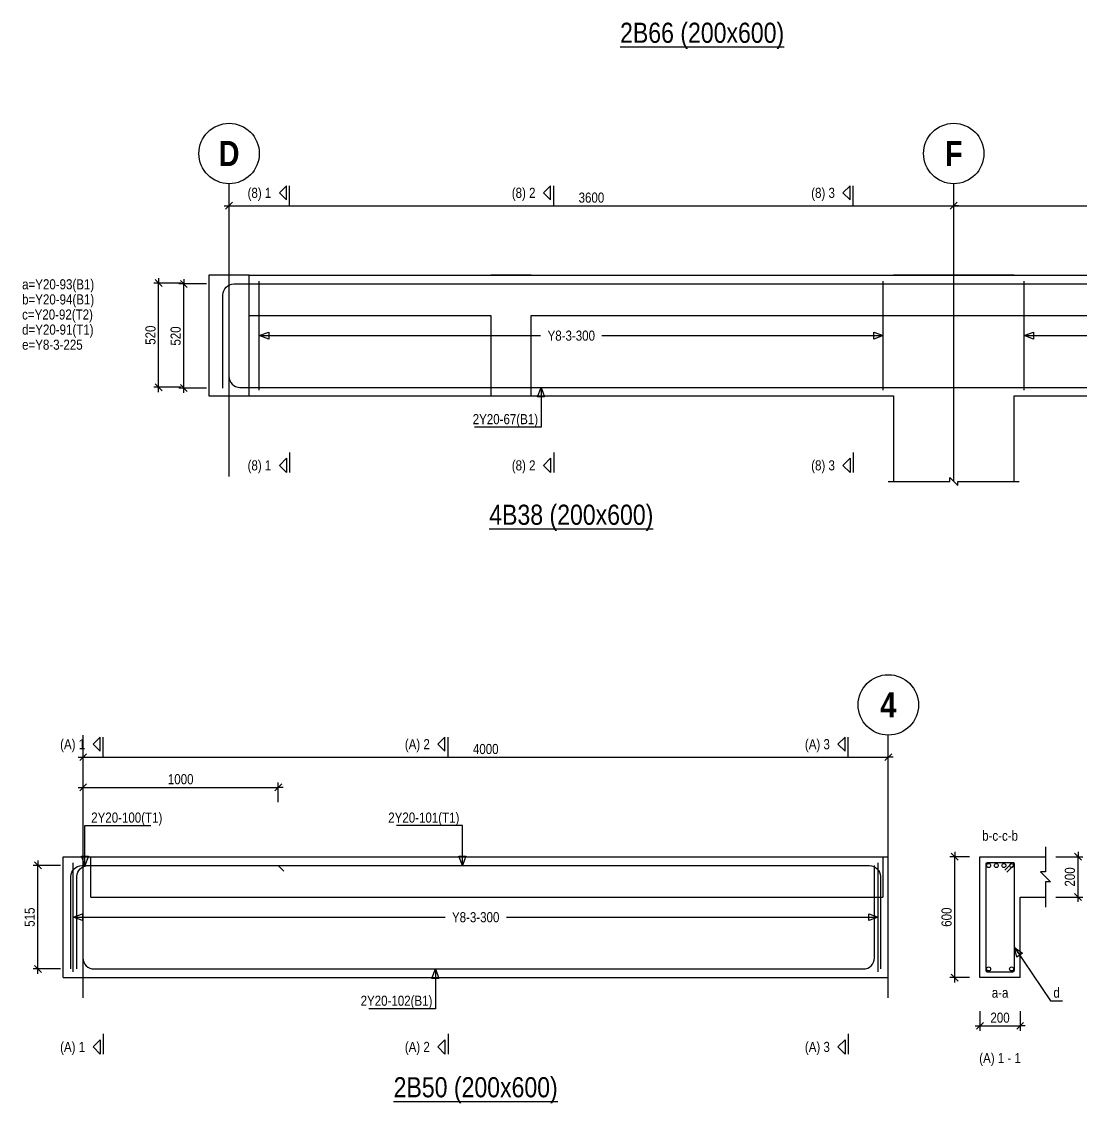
# Model space of a CAD drawing. Extents: x 0 to 206258, y -403073 to 0.
# Drawn here: x 55933 to 66452, y -359674 to -348924 of the extents above; entities that cross this region are included whole.
import ezdxf
from ezdxf.enums import TextEntityAlignment as Align
from ezdxf.lldxf.tags import DXFTag

# ---------------------------------------------------------------- set-up
doc = ezdxf.new("R2010")
doc.units = 0
doc.header["$LTSCALE"] = 1000
for name, color, linetype in [('Axis Circle(Dir 2)', 150, 'Continuous'), ('Axis Label(Dir 1)', 7, 'Continuous'), ('Axis Line(Dir 2)', 150, 'CENTER2'), ('Break Line', 5, 'Continuous'), ('Dimension Line', 5, 'Continuous'), ('Front Elevation Line', 40, 'Continuous'), ('Leader Line', 5, 'Continuous'), ('Link Line', 3, 'Continuous'), ('Rebar Kink', 4, 'Continuous'), ('Rebar Label', 6, 'Continuous'), ('Rebar Line', 7, 'Continuous'), ('Section Label', 1, 'Continuous'), ('Section Line', 1, 'Continuous'), ('Top Rebar Label', 6, 'Continuous'), ('Top Rebar Line', 7, 'Continuous')]:
    doc.layers.add(name, color=color, linetype=linetype)
for name, color, linetype, true_color in [('Back Elevation Line', 191, 'HIDDEN2', 0xd4aaff), ('Beam Label(D)', 94, 'Continuous', 0x008100), ('Beam Line(D)', 112, 'Continuous', 0x00bd5e), ('Link Label', 94, 'Continuous', 0x008100)]:
    doc.layers.add(name, color=color, linetype=linetype, true_color=true_color)
doc.styles.add('Axis Label(Dir 1)', font='ARIALNB.TTF', dxfattribs={"height": 250})
doc.styles.add('Beam Label(D)', font='ARIALN.TTF', dxfattribs={"height": 200})
doc.styles.add('Dimension Text', font='ARIALN.TTF', dxfattribs={"height": 100})
doc.styles.add('Link Label', font='ARIALN.TTF', dxfattribs={"height": 100})
doc.styles.add('Rebar Label', font='ARIALN.TTF', dxfattribs={"height": 100})
doc.styles.add('Section Label', font='ARIALN.TTF', dxfattribs={"height": 100})
doc.styles.add('Top Rebar Label', font='ARIALN.TTF', dxfattribs={"height": 100})
tags = doc.linetypes.add('CENTER2', pattern=[1.125, 0.75, -0.125, 0.125, -0.125]).pattern_tags.tags
tags[10:11] = [DXFTag(74, 4), DXFTag(75, 0), DXFTag(340, '0'), DXFTag(46, 0.0), DXFTag(50, 0.0), DXFTag(44, 0.0), DXFTag(45, 0.0)]
tags[8:9] = [DXFTag(74, 4), DXFTag(75, 0), DXFTag(340, '0'), DXFTag(46, 0.0), DXFTag(50, 0.0), DXFTag(44, 0.0), DXFTag(45, 0.0)]
tags[6:7] = [DXFTag(74, 4), DXFTag(75, 0), DXFTag(340, '0'), DXFTag(46, 0.0), DXFTag(50, 0.0), DXFTag(44, 0.0), DXFTag(45, 0.0)]
tags[4:5] = [DXFTag(74, 4), DXFTag(75, 0), DXFTag(340, '0'), DXFTag(46, 0.0), DXFTag(50, 0.0), DXFTag(44, 0.0), DXFTag(45, 0.0)]
tags = doc.linetypes.add('HIDDEN2', pattern=[0.1875, 0.125, -0.0625]).pattern_tags.tags
tags[6:7] = [DXFTag(74, 4), DXFTag(75, 0), DXFTag(340, '0'), DXFTag(46, 0.0), DXFTag(50, 0.0), DXFTag(44, 0.0), DXFTag(45, 0.0)]
tags[4:5] = [DXFTag(74, 4), DXFTag(75, 0), DXFTag(340, '0'), DXFTag(46, 0.0), DXFTag(50, 0.0), DXFTag(44, 0.0), DXFTag(45, 0.0)]
doc.dimstyles.new('BEAM', dxfattribs={"dimtxt": 100, "dimasz": 30, "dimexe": 48.3, "dimexo": 103.5, "dimgap": 30, "dimtad": 1, "dimtoh": 1, "dimdec": 1, "dimlfac": 0.5, "dimdsep": 46, "dimtxsty": 'Dimension Text', "dimblk": 'PCDIM_TICK', "dimcen": 0.09, "dimclrd": 5, "dimclre": 5, "dimclrt": 5, "dimadec": 1, "dimazin": 0, "dimtp": 1, "dimtm": 1, "dimtfac": 1, "dimtdec": 4, "dimtofl": 0, "dimtmove": 0, "dimatfit": 3, "dimfxl": 1, "dimtolj": 1, "dimtzin": 0, "dimarcsym": 0})

# ---------------------------------------------------------------- blocks, each defined once
blk = doc.blocks.new('PCDIM_TICK')
at = {"layer": 'Dimension Line', "color": 0, "transparency": 33554687}
for p, q in [((1.15, 1.15), (-1.15, -1.15)), ((1.61, 0), (0, 0))]:
    blk.add_line(p, q, dxfattribs=at)
blk = doc.blocks.new('*U4214')
at = {"layer": 'Dimension Line', "color": 5, "true_color": 0x0000ff, "transparency": 16777216}
for p, q in [((57768, -351530), (57496, -351530)), ((57544, -352566), (57544, -351530)), ((57768, -352566), (57496, -352566))]:
    blk.add_line(p, q, dxfattribs=at)
at = {"layer": 'Dimension Line', "color": 5, "true_color": 0x0000ff, "transparency": 16777216, "xscale": 30, "yscale": 30}
for p, rotation in [((57544, -351530), 89.99999999999447), ((57544, -352566), 269.9999999999834)]:
    blk.add_blockref('PCDIM_TICK', p, dxfattribs=dict(at, rotation=rotation))
at = {"layer": 'Dimension Line', "color": 5, "true_color": 0x0000ff, "transparency": 16777216, "insert": (57514, -352048), "char_height": 100, "width": 181.5, "attachment_point": 8, "rotation": 90, "style": 'Dimension Text'}
blk.add_mtext('520', dxfattribs=at)
blk = doc.blocks.new('*U4215')
at = {"layer": 'Dimension Line', "color": 5, "true_color": 0x0000ff, "transparency": 16777216}
for p, q in [((57518, -351522), (57246, -351522)), ((57294, -352558), (57294, -351522)), ((57518, -352558), (57246, -352558))]:
    blk.add_line(p, q, dxfattribs=at)
at = {"layer": 'Dimension Line', "color": 5, "true_color": 0x0000ff, "transparency": 16777216, "xscale": 30, "yscale": 30}
for p, rotation in [((57294, -351522), 89.99999999999447), ((57294, -352558), 269.9999999999834)]:
    blk.add_blockref('PCDIM_TICK', p, dxfattribs=dict(at, rotation=rotation))
at = {"layer": 'Dimension Line', "color": 5, "true_color": 0x0000ff, "transparency": 16777216, "insert": (57264, -352040), "char_height": 100, "width": 181.5, "attachment_point": 8, "rotation": 90, "style": 'Dimension Text'}
blk.add_mtext('520', dxfattribs=at)
blk = doc.blocks.new('*U4216')
at = {"layer": 'Dimension Line', "color": 5, "true_color": 0x0000ff, "transparency": 16777216}
for p, q in [((57994, -350901), (57994, -350706)), ((57994, -350754), (65194, -350754)), ((65194, -350901), (65194, -350706))]:
    blk.add_line(p, q, dxfattribs=at)
at = {"layer": 'Dimension Line', "color": 5, "true_color": 0x0000ff, "transparency": 16777216, "xscale": 30, "yscale": 30, "rotation": 180.0000000000004}
blk.add_blockref('PCDIM_TICK', (57994, -350754), dxfattribs=at)
at = {"layer": 'Dimension Line', "color": 5, "true_color": 0x0000ff, "transparency": 16777216, "xscale": 30, "yscale": 30}
blk.add_blockref('PCDIM_TICK', (65194, -350754), dxfattribs=at)
at = {"layer": 'Dimension Line', "color": 5, "true_color": 0x0000ff, "transparency": 16777216, "insert": (61594, -350724), "char_height": 100, "width": 245.98, "attachment_point": 8, "style": 'Dimension Text'}
blk.add_mtext('3600', dxfattribs=at)
blk = doc.blocks.new('*U4227')
at = {"layer": 'Dimension Line', "color": 5, "true_color": 0x0000ff, "transparency": 16777216}
for p, q in [((65194, -350901), (65194, -350706)), ((65194, -350754), (71594, -350754)), ((71594, -350901), (71594, -350706))]:
    blk.add_line(p, q, dxfattribs=at)
at = {"layer": 'Dimension Line', "color": 5, "true_color": 0x0000ff, "transparency": 16777216, "xscale": 30, "yscale": 30, "rotation": 180.0000000000004}
blk.add_blockref('PCDIM_TICK', (65194, -350754), dxfattribs=at)
at = {"layer": 'Dimension Line', "color": 5, "true_color": 0x0000ff, "transparency": 16777216, "xscale": 30, "yscale": 30}
blk.add_blockref('PCDIM_TICK', (71594, -350754), dxfattribs=at)
at = {"layer": 'Dimension Line', "color": 5, "true_color": 0x0000ff, "transparency": 16777216, "insert": (68394, -350724), "char_height": 100, "width": 245.98, "attachment_point": 8, "style": 'Dimension Text'}
blk.add_mtext('3200', dxfattribs=at)
blk = doc.blocks.new('*U4256')
at = {"layer": 'Dimension Line', "color": 5, "true_color": 0x0000ff, "transparency": 16777216}
for p, q in [((56544, -356681), (56544, -356486)), ((58482, -356681), (58482, -356486)), ((56544, -356534), (58482, -356534))]:
    blk.add_line(p, q, dxfattribs=at)
at = {"layer": 'Dimension Line', "color": 5, "true_color": 0x0000ff, "transparency": 16777216, "xscale": 30, "yscale": 30, "rotation": 180.0000000000004}
blk.add_blockref('PCDIM_TICK', (56544, -356534), dxfattribs=at)
at = {"layer": 'Dimension Line', "color": 5, "true_color": 0x0000ff, "transparency": 16777216, "xscale": 30, "yscale": 30}
blk.add_blockref('PCDIM_TICK', (58482, -356534), dxfattribs=at)
at = {"layer": 'Dimension Line', "color": 5, "true_color": 0x0000ff, "transparency": 16777216, "insert": (57513, -356504), "char_height": 100, "width": 238.4, "attachment_point": 8, "style": 'Dimension Text'}
blk.add_mtext('1000', dxfattribs=at)
blk = doc.blocks.new('*U4257')
at = {"layer": 'Dimension Line', "color": 5, "true_color": 0x0000ff, "transparency": 16777216}
for p, q in [((56318, -357310), (56046, -357310)), ((56094, -358338), (56094, -357310)), ((56318, -358338), (56046, -358338))]:
    blk.add_line(p, q, dxfattribs=at)
at = {"layer": 'Dimension Line', "color": 5, "true_color": 0x0000ff, "transparency": 16777216, "xscale": 30, "yscale": 30}
for p, rotation in [((56094, -357310), 89.99999999999447), ((56094, -358338), 269.9999999999834)]:
    blk.add_blockref('PCDIM_TICK', p, dxfattribs=dict(at, rotation=rotation))
at = {"layer": 'Dimension Line', "color": 5, "true_color": 0x0000ff, "transparency": 16777216, "insert": (56064, -357824), "char_height": 100, "width": 182.37, "attachment_point": 8, "rotation": 90, "style": 'Dimension Text'}
blk.add_mtext('515', dxfattribs=at)
blk = doc.blocks.new('*U4258')
at = {"layer": 'Dimension Line', "color": 5, "true_color": 0x0000ff, "transparency": 16777216}
for p, q in [((56544, -356381), (56544, -356186)), ((56544, -356234), (64544, -356234)), ((64544, -356381), (64544, -356186))]:
    blk.add_line(p, q, dxfattribs=at)
at = {"layer": 'Dimension Line', "color": 5, "true_color": 0x0000ff, "transparency": 16777216, "xscale": 30, "yscale": 30, "rotation": 180.0000000000004}
blk.add_blockref('PCDIM_TICK', (56544, -356234), dxfattribs=at)
at = {"layer": 'Dimension Line', "color": 5, "true_color": 0x0000ff, "transparency": 16777216, "xscale": 30, "yscale": 30}
blk.add_blockref('PCDIM_TICK', (64544, -356234), dxfattribs=at)
at = {"layer": 'Dimension Line', "color": 5, "true_color": 0x0000ff, "transparency": 16777216, "insert": (60544, -356204), "char_height": 100, "width": 249.2, "attachment_point": 8, "style": 'Dimension Text'}
blk.add_mtext('4000', dxfattribs=at)
blk = doc.blocks.new('*U4259')
at = {"layer": 'Dimension Line', "color": 5, "true_color": 0x0000ff, "transparency": 16777216}
for p, q in [((66208, -357224), (66478, -357224)), ((66429, -357624), (66429, -357224)), ((66208, -357624), (66478, -357624))]:
    blk.add_line(p, q, dxfattribs=at)
at = {"layer": 'Dimension Line', "color": 5, "true_color": 0x0000ff, "transparency": 16777216, "xscale": 30, "yscale": 30}
for p, rotation in [((66429, -357224), 89.99999999999447), ((66429, -357624), 269.9999999999834)]:
    blk.add_blockref('PCDIM_TICK', p, dxfattribs=dict(at, rotation=rotation))
at = {"layer": 'Dimension Line', "color": 5, "true_color": 0x0000ff, "transparency": 16777216, "insert": (66399, -357424), "char_height": 100, "width": 182.77, "attachment_point": 8, "rotation": 90, "style": 'Dimension Text'}
blk.add_mtext('200', dxfattribs=at)
blk = doc.blocks.new('*U4260')
at = {"layer": 'Dimension Line', "color": 5, "true_color": 0x0000ff, "transparency": 16777216}
for p, q in [((65351, -357224), (65156, -357224)), ((65204, -358424), (65204, -357224)), ((65351, -358424), (65156, -358424))]:
    blk.add_line(p, q, dxfattribs=at)
at = {"layer": 'Dimension Line', "color": 5, "true_color": 0x0000ff, "transparency": 16777216, "xscale": 30, "yscale": 30}
for p, rotation in [((65204, -357224), 89.99999999999447), ((65204, -358424), 269.9999999999834)]:
    blk.add_blockref('PCDIM_TICK', p, dxfattribs=dict(at, rotation=rotation))
at = {"layer": 'Dimension Line', "color": 5, "true_color": 0x0000ff, "transparency": 16777216, "insert": (65174, -357824), "char_height": 100, "width": 181.97, "attachment_point": 8, "rotation": 90, "style": 'Dimension Text'}
blk.add_mtext('600', dxfattribs=at)
blk = doc.blocks.new('*U4261')
at = {"layer": 'Dimension Line', "color": 5, "true_color": 0x0000ff, "transparency": 16777216}
for p, q in [((65454, -358758), (65454, -358953)), ((65854, -358758), (65854, -358953)), ((65454, -358904), (65854, -358904))]:
    blk.add_line(p, q, dxfattribs=at)
at = {"layer": 'Dimension Line', "color": 5, "true_color": 0x0000ff, "transparency": 16777216, "xscale": 30, "yscale": 30, "rotation": 180.0000000000004}
blk.add_blockref('PCDIM_TICK', (65454, -358904), dxfattribs=at)
at = {"layer": 'Dimension Line', "color": 5, "true_color": 0x0000ff, "transparency": 16777216, "xscale": 30, "yscale": 30}
blk.add_blockref('PCDIM_TICK', (65854, -358904), dxfattribs=at)
at = {"layer": 'Dimension Line', "color": 5, "true_color": 0x0000ff, "transparency": 16777216, "insert": (65654, -358874), "char_height": 100, "width": 182.77, "attachment_point": 8, "style": 'Dimension Text'}
blk.add_mtext('200', dxfattribs=at)

msp = doc.modelspace()

# ---------------------------------------------------------------- linework, layer by layer
at = {"layer": 'Axis Circle(Dir 2)', "transparency": 33554687}
for centre in [(57993.964, -350234.284), (65193.964, -350234.284), (64543.965, -355714.284)]:
    msp.add_circle(centre, 300, dxfattribs=at)
at = {"layer": 'Axis Line(Dir 2)', "transparency": 33554687}
for points in [[(57993.964, -353444.284), (57993.964, -350534.284)], [(65193.964, -353494.284), (65193.964, -350534.284)], [(56543.965, -358624.284), (56543.965, -356014.284)], [(64543.965, -358624.284), (64543.965, -356014.284)]]:
    msp.add_lwpolyline(points, dxfattribs=at)
at = {"layer": 'Back Elevation Line', "transparency": 33554687}
for points in [[(58193.964, -351444.284), (57793.964, -351444.284)], [(57793.964, -351444.284), (57793.964, -352644.284)], [(58193.964, -351444.284), (60593.964, -351444.284)], [(60993.964, -351444.284), (60593.964, -351444.284)], [(60993.964, -351444.284), (71393.964, -351444.284)], [(58193.964, -352644.284), (58193.964, -351844.284)], [(58193.964, -351844.284), (60593.964, -351844.284)], [(60593.964, -351844.284), (60593.964, -352644.284)], [(60993.964, -352644.284), (60993.964, -351844.284)], [(60993.964, -351844.284), (71393.964, -351844.284)], [(57793.964, -352644.284), (58193.964, -352644.284)], [(60593.964, -352644.284), (60993.964, -352644.284)], [(56621.781, -357624.284), (56621.781, -357224.284), (64487.875, -357224.284), (64487.875, -357624.284)], [(56621.781, -357624.284), (64487.875, -357624.284)]]:
    msp.add_lwpolyline(points, dxfattribs=at)
at = {"layer": 'Beam Line(D)', "transparency": 33554687}
for points in [[(57793.964, -351444.284), (57793.964, -352644.284)], [(58193.964, -351444.284), (57793.964, -351444.284)], [(58193.964, -351444.284), (64593.964, -351444.284)], [(65793.964, -351444.284), (64593.964, -351444.284)], [(65793.964, -351444.284), (71393.964, -351444.284)], [(57793.964, -352644.284), (58193.964, -352644.284)], [(58193.964, -352644.284), (64593.964, -352644.284)], [(64593.964, -352644.284), (64593.964, -353494.284)], [(65793.964, -353494.284), (65793.964, -352644.284)], [(65793.964, -352644.284), (71393.964, -352644.284)], [(56343.965, -357224.284), (64543.965, -357224.284)], [(56343.965, -358424.284), (56343.965, -357224.284)], [(64543.965, -357224.284), (64543.965, -357224.284)], [(65454.32, -357224.284), (65854.32, -357224.284)], [(65854.32, -358424.284), (65454.32, -358424.284), (65454.32, -357224.284)], [(65854.32, -357224.284), (65854.32, -357224.284)], [(65854.32, -357224.284), (66104.32, -357224.284)], [(65854.32, -358424.284), (65854.32, -357624.284), (66104.32, -357624.284)], [(56343.965, -358424.284), (64543.965, -358424.284)], [(64543.965, -358424.284), (64543.965, -358424.284)]]:
    msp.add_lwpolyline(points, dxfattribs=at)
at = {"layer": 'Break Line', "transparency": 33554687}
for points in [[(64543.964, -353494.284), (65153.964, -353494.284), (65153.964, -353454.284), (65233.964, -353534.284), (65233.964, -353494.284), (65843.964, -353494.284)], [(66104.32, -357124.284), (66104.32, -357374.284), (66054.32, -357374.284), (66154.32, -357474.284), (66104.32, -357474.284), (66104.32, -357724.284)]]:
    msp.add_lwpolyline(points, dxfattribs=at)
at = {"layer": 'Front Elevation Line', "transparency": 33554687}
for points in [[(58193.964, -351444.284), (57793.964, -351444.284)], [(57793.964, -351444.284), (57793.964, -352644.284)], [(58193.964, -352644.284), (58193.964, -351444.284)], [(57793.964, -352644.284), (58193.964, -352644.284)]]:
    msp.add_lwpolyline(points, dxfattribs=at)
at = {"layer": 'Leader Line', "transparency": 33554687}
for points in [[(58293.964, -352044.284), (58387.933, -352010.082), (58387.933, -352078.486), (58293.964, -352044.284), (61089.32, -352044.284)], [(61698.608, -352044.284), (64493.964, -352044.284), (64399.994, -352078.486), (64399.994, -352010.082), (64493.964, -352044.284)], [(65893.964, -352044.284), (65987.933, -352010.082), (65987.933, -352078.486), (65893.964, -352044.284), (68289.32, -352044.284)], [(61093.964, -352558.284), (61093.964, -352954.284), (60431.29, -352954.284)], [(61128.166, -352652.253), (61059.762, -352652.253), (61093.964, -352558.284), (61128.166, -352652.253)], [(56561.965, -357310.284), (56561.965, -356914.284), (57216.956, -356914.284)], [(60311.965, -357310.284), (60311.965, -356914.284), (59656.973, -356914.284)], [(56527.763, -357216.314), (56596.167, -357216.314), (56561.965, -357310.284), (56527.763, -357216.314)], [(60277.763, -357216.314), (60346.167, -357216.314), (60311.965, -357310.284), (60277.763, -357216.314)], [(56443.965, -357824.284), (56537.934, -357790.082), (56537.934, -357858.486), (56443.965, -357824.284), (60139.321, -357824.284)], [(60748.609, -357824.284), (64443.965, -357824.284), (64349.995, -357858.486), (64349.995, -357790.082), (64443.965, -357824.284)], [(65877.261, -358183.009), (65820.576, -358221.298), (65796.32, -358124.284), (65877.261, -358183.009)], [(65796.32, -358124.284), (66154.32, -358654.284), (66275.131, -358654.284)], [(60043.964, -358338.284), (60043.965, -358734.284), (59381.291, -358734.284)], [(60078.166, -358432.253), (60009.762, -358432.253), (60043.964, -358338.284), (60078.166, -358432.253)]]:
    msp.add_lwpolyline(points, dxfattribs=at)
at = {"layer": 'Link Line', "transparency": 33554687}
for p, q in [((58293.964, -352586.284), (58293.964, -351502.284)), ((64493.964, -352586.284), (64493.964, -351502.284)), ((65893.964, -352586.284), (65893.964, -351502.284)), ((56443.965, -358366.284), (56443.965, -357282.284)), ((64443.965, -358366.284), (64443.965, -357282.284))]:
    msp.add_line(p, q, dxfattribs=at)
msp.add_lwpolyline([(65721.509, -357376.894), (65792.219, -357306.183, 0.668178638), (65782.32, -357282.284), (65526.32, -357282.284, 0.414213562), (65512.32, -357296.284), (65512.32, -358352.284, 0.414213562), (65526.32, -358366.284), (65782.32, -358366.284, 0.414213562), (65796.32, -358352.284), (65796.32, -357296.284, 0.668178638), (65772.42, -357286.384), (65701.71, -357357.095)], format="xyb", dxfattribs=at)
at = {"layer": 'Rebar Kink', "transparency": 33554687}
msp.add_line((58538.533, -357366.852), (58481.965, -357310.284), dxfattribs=at)
at = {"layer": 'Rebar Line', "transparency": 33554687}
for points in [[(57991.964, -351522.284), (57991.964, -352448.328, 0.414213562), (58101.919, -352558.284), (71546.008, -352558.284, 0.414213543), (71655.964, -352448.328), (71655.964, -351522.284)], [(56541.965, -357310.284), (56541.965, -358228.328, 0.414213562), (56651.92, -358338.284), (64296.009, -358338.284, 0.414213562), (64405.964, -358228.328), (64405.964, -357310.284)]]:
    msp.add_lwpolyline(points, format="xyb", dxfattribs=at)
for centre in [(65540.32, -357310.284), (65616.32, -357310.284), (65692.32, -357310.284), (65768.32, -357310.284), (65540.32, -358338.284), (65768.32, -358338.284)]:
    msp.add_circle(centre, 20, dxfattribs=at)
at = {"layer": 'Section Line', "transparency": 33554687}
for points in [[(58563.964, -350554.284), (58493.253, -350624.994), (58563.964, -350695.705), (58563.964, -350554.284)], [(58593.964, -350754.284), (58593.964, -350554.284)], [(61188.964, -350554.284), (61118.253, -350624.994), (61188.964, -350695.705), (61188.964, -350554.284)], [(61218.964, -350754.284), (61218.964, -350554.284)], [(64163.964, -350554.284), (64093.253, -350624.994), (64163.964, -350695.705), (64163.964, -350554.284)], [(64193.964, -350754.284), (64193.964, -350554.284)], [(58563.964, -353404.284), (58563.964, -353404.284), (58493.253, -353333.573), (58563.964, -353262.862), (58563.964, -353404.284)], [(58593.964, -353204.284), (58593.964, -353404.284)], [(61188.964, -353404.284), (61188.964, -353404.284), (61118.253, -353333.573), (61188.964, -353262.862), (61188.964, -353404.284)], [(61218.964, -353204.284), (61218.964, -353404.284)], [(64163.964, -353404.284), (64163.964, -353404.284), (64093.253, -353333.573), (64163.964, -353262.862), (64163.964, -353404.284)], [(64193.964, -353204.284), (64193.964, -353404.284)], [(56713.965, -356034.284), (56643.254, -356104.994), (56713.965, -356175.705), (56713.965, -356034.284)], [(56743.965, -356234.284), (56743.965, -356034.284)], [(60138.965, -356034.284), (60068.254, -356104.994), (60138.965, -356175.705), (60138.965, -356034.284)], [(60168.965, -356234.284), (60168.965, -356034.284)], [(64113.964, -356034.284), (64043.254, -356104.994), (64113.964, -356175.705), (64113.964, -356034.284)], [(64143.964, -356234.284), (64143.964, -356034.284)], [(56713.965, -359184.284), (56713.965, -359184.284), (56643.254, -359113.573), (56713.965, -359042.862), (56713.965, -359184.284)], [(56743.965, -358984.284), (56743.965, -359184.284)], [(60138.965, -359184.284), (60138.965, -359184.284), (60068.254, -359113.573), (60138.965, -359042.862), (60138.965, -359184.284)], [(60168.965, -358984.284), (60168.965, -359184.284)], [(64113.964, -359184.284), (64113.964, -359184.284), (64043.254, -359113.573), (64113.964, -359042.862), (64113.964, -359184.284)], [(64143.964, -358984.284), (64143.964, -359184.284)]]:
    msp.add_lwpolyline(points, dxfattribs=at)
at = {"layer": 'Top Rebar Line', "transparency": 33554687}
for points in [[(57931.964, -352566.284), (57931.964, -351640.239, -0.414213562), (58041.919, -351530.284), (71606.008, -351530.284, -0.414213562), (71715.964, -351640.239), (71715.964, -352566.284)], [(56421.965, -358338.284), (56421.965, -357420.239, -0.414213562), (56531.92, -357310.284), (58481.965, -357310.284)], [(56481.965, -358338.284), (56481.965, -357420.239, -0.414213562), (56591.92, -357310.284), (64356.009, -357310.284, -0.414213562), (64465.964, -357420.239), (64465.964, -358338.284)]]:
    msp.add_lwpolyline(points, format="xyb", dxfattribs=at)

# ---------------------------------------------------------------- texts
at = {"layer": 'Axis Label(Dir 1)', "transparency": 33554687, "style": 'Axis Label(Dir 1)'}
for s, p in [('D', (57993.964, -350234.284)), ('F', (65193.964, -350234.284)), ('4', (64543.965, -355714.284))]:
    msp.add_text(s, height=250, dxfattribs=at).set_placement(p, align=Align.MIDDLE_CENTER)
at = {"layer": 'Beam Label(D)', "transparency": 33554687, "style": 'Beam Label(D)'}
for s, p in [('%%U2B66 (200x600)', (62693.964, -348934.284)), ('%%U4B38 (200x600)', (61393.964, -353724.284)), ('%%U2B50 (200x600)', (60443.965, -359414.284))]:
    msp.add_text(s, height=200, dxfattribs=at).set_placement(p, align=Align.TOP_CENTER)
at = {"layer": 'Link Label', "transparency": 33554687, "style": 'Link Label'}
for s, p in [(' e=Y8-3-225', (55905.532, -352184.284)), ('d', (66184.32, -358624.284))]:
    msp.add_text(s, height=100, dxfattribs=at).set_placement(p)
for p in [(61393.964, -352044.284), (60443.965, -357824.284)]:
    msp.add_text('Y8-3-300', height=100, dxfattribs=at).set_placement(p, align=Align.MIDDLE_CENTER)
at = {"layer": 'Rebar Label', "transparency": 33554687, "style": 'Rebar Label'}
for s, p in [(' a=Y20-93(B1)', (55905.532, -351584.284)), (' b=Y20-94(B1)', (55905.532, -351734.284))]:
    msp.add_text(s, height=100, dxfattribs=at).set_placement(p)
for s, p in [(' 2Y20-67(B1)', (61063.964, -352924.284)), (' 2Y20-102(B1)', (60013.965, -358704.284))]:
    msp.add_text(s, height=100, dxfattribs=at).set_placement(p, align=Align.RIGHT)
for s, p in [('b-c-c-b', (65654.32, -357094.284)), ('a-a', (65654.32, -358654.284))]:
    msp.add_text(s, height=100, dxfattribs=at).set_placement(p, align=Align.BOTTOM_CENTER)
at = {"layer": 'Section Label', "transparency": 33554687, "style": 'Section Label'}
for s, p in [('(8) 1', (58413.253, -350624.994)), ('(8) 2', (61038.253, -350624.994)), ('(8) 3', (64013.253, -350624.994)), ('(8) 1', (58413.253, -353333.573)), ('(8) 2', (61038.253, -353333.573)), ('(8) 3', (64013.253, -353333.573)), ('(A) 1', (56563.254, -356104.994)), ('(A) 2', (59988.254, -356104.994)), ('(A) 3', (63963.254, -356104.994)), ('(A) 1', (56563.254, -359113.573)), ('(A) 2', (59988.254, -359113.573)), ('(A) 3', (63963.254, -359113.573))]:
    msp.add_text(s, height=100, dxfattribs=at).set_placement(p, align=Align.MIDDLE_RIGHT)
msp.add_text('(A) 1 - 1', height=100, dxfattribs=at).set_placement((65654.32, -359304.284), align=Align.BOTTOM_CENTER)
at = {"layer": 'Top Rebar Label', "transparency": 33554687, "style": 'Top Rebar Label'}
for s, p in [(' c=Y20-92(T2)', (55905.532, -351884.284)), (' d=Y20-91(T1)', (55905.532, -352034.284)), (' 2Y20-100(T1)', (56591.965, -356884.284))]:
    msp.add_text(s, height=100, dxfattribs=at).set_placement(p)
msp.add_text(' 2Y20-101(T1)', height=100, dxfattribs=at).set_placement((60281.965, -356884.284), align=Align.RIGHT)

# ---------------------------------------------------------------- dimensions: what is measured, and where the dimension line sits
at = {"layer": 'Dimension Line', "transparency": 33554687}
for base, p1, p2, text, picture, middle in [((61593.964, -350754.284), (57993.964, -351004.284), (65193.964, -351004.284), '3600', '*U4216', (61593.964, -350754.284)), ((68393.964, -350754.284), (65193.964, -351004.284), (71593.964, -351004.284), '3200', '*U4227', (68393.964, -350754.284)), ((60543.965, -356234.284), (56543.965, -356484.284), (64543.965, -356484.284), '4000', '*U4258', (60543.965, -356234.284)), ((57512.965, -356534.284), (56543.965, -356784.284), (58481.965, -356784.284), '1000', '*U4256', (57512.965, -356534.284)), ((65654.32, -358904.284), (65454.32, -358654.284), (65854.32, -358654.284), '200', '*U4261', (65654.32, -358904.284))]:
    dim = msp.add_linear_dim(base=base, p1=p1, p2=p2, text=text, dimstyle='BEAM', override={"dimscale": 1, "dimtxt": 100, "dimasz": 30, "dimexe": 48.3, "dimexo": 103.5, "dimgap": 30, "dimtad": 1, "dimtih": 0, "dimdec": 1, "dimlfac": 0.5, "dimzin": 8, "dimlunit": 2, "dimpost": '', "dimtxsty": 'Dimension Text', "dimblk": 'PCDIM_TICK', "dimse1": 0, "dimse2": 0, "dimsd2": 0, "dimclrd": 5, "dimclre": 5, "dimclrt": 5, "dimaunit": 0, "dimadec": 1, "dimazin": 0, "dimtol": 0, "dimtp": 1, "dimtm": 1, "dimtmove": 0}, dxfattribs=at)
    dim.commit()
    dim.dimension.update_dxf_attribs({"geometry": picture, "text_midpoint": middle})
for base, p1, p2, text, picture, middle in [((57293.964, -352040.284), (57621.964, -352558.284), (57621.964, -351522.284), '520', '*U4215', (57293.964, -352040.284)), ((57543.964, -352048.284), (57871.964, -352566.284), (57871.964, -351530.284), '520', '*U4214', (57543.964, -352048.284)), ((65204.32, -357824.284), (65454.32, -358424.284), (65454.32, -357224.284), '600', '*U4260', (65204.32, -357824.284)), ((66429.32, -357424.284), (66104.32, -357624.284), (66104.32, -357224.284), '200', '*U4259', (66429.32, -357424.284)), ((56093.965, -357824.284), (56421.965, -358338.284), (56421.965, -357310.284), '515', '*U4257', (56093.965, -357824.284))]:
    dim = msp.add_linear_dim(base=base, p1=p1, p2=p2, angle=90, text=text, dimstyle='BEAM', override={"dimscale": 1, "dimtxt": 100, "dimasz": 30, "dimexe": 48.3, "dimexo": 103.5, "dimgap": 30, "dimtad": 1, "dimtih": 0, "dimdec": 1, "dimlfac": 0.5, "dimzin": 8, "dimlunit": 2, "dimpost": '', "dimtxsty": 'Dimension Text', "dimblk": 'PCDIM_TICK', "dimse1": 0, "dimse2": 0, "dimsd2": 0, "dimclrd": 5, "dimclre": 5, "dimclrt": 5, "dimaunit": 0, "dimadec": 1, "dimazin": 0, "dimtol": 0, "dimtp": 1, "dimtm": 1, "dimtmove": 0}, dxfattribs=at)
    dim.commit()
    dim.dimension.update_dxf_attribs({"geometry": picture, "text_midpoint": middle})

doc.saveas('drawing.dxf')
